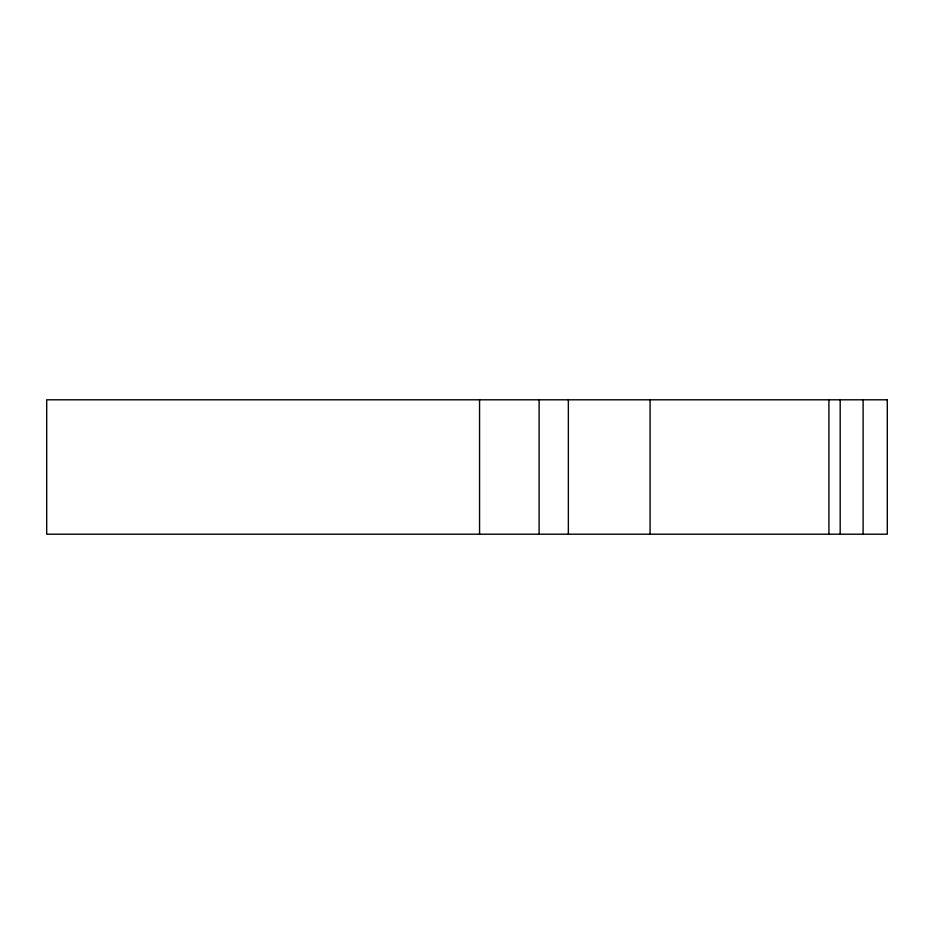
<?xml version="1.0" encoding="UTF-8"?>
<svg xmlns="http://www.w3.org/2000/svg" width="934" height="934" viewBox="0 0 934 934"><rect width="100%" height="100%" fill="white"/><g stroke="black" fill="none" stroke-linecap="round" stroke-linejoin="round"><path stroke-width="1.4" d="M863.109 399.799L863.109 534.201M840.18 399.799L840.18 534.201M828.913 399.799L828.913 534.201M650.076 399.799L650.076 534.201M568.351 399.799L568.351 534.201M539.116 399.799L539.116 534.201M479.562 399.799L479.562 534.201M887.3 399.799L46.7 399.799L46.7 534.201L887.3 534.201L887.3 399.799"/></g></svg>
